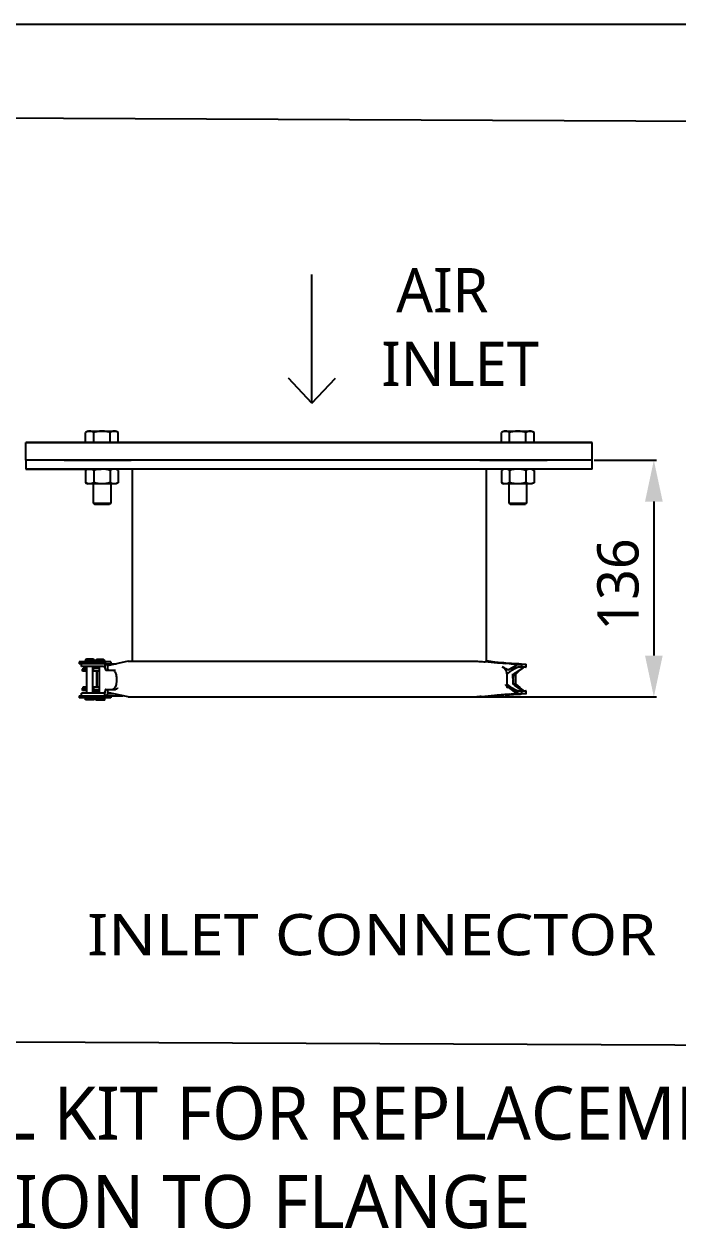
# Model space of a CAD drawing. Header units: millimetres. Extents: x 0 to 2800, y 0 to 1980.
# Drawn here: x 1735 to 2104, y 1299 to 1980 of the extents above; entities that cross this region are included whole.
import ezdxf
from ezdxf.enums import TextEntityAlignment as Align

# ---------------------------------------------------------------- set-up
doc = ezdxf.new("R2010")
doc.units = ezdxf.units.MM
doc.header["$LTSCALE"] = 154
doc.header["$PDMODE"] = 3
doc.header["$PDSIZE"] = 8
doc.layers.get('0').update_dxf_attribs({"linetype": 'CONTINUOUS'})
doc.layers.get('Defpoints').update_dxf_attribs({"linetype": 'CONTINUOUS'})
doc.layers.add('00_BUW_DATUM', color=7, linetype='CONTINUOUS')
doc.layers.add('02___PRT_ALL_AXES', color=7, linetype='CONTINUOUS')
doc.styles.get("Standard").update_dxf_attribs({"font": 'msyh.ttc'})
doc.dimstyles.new('DIMSTYLE_1', dxfattribs={"dimtxt": 23.333333, "dimasz": 23.333333, "dimexe": 1.5, "dimexo": 1, "dimgap": 0.875, "dimtad": 1, "dimdsep": 46, "dimtxsty": 'Standard', "dimblk": '_FILLED', "dimblk1": '_FILLED', "dimblk2": '_FILLED', "dimcen": 0.09, "dimazin": 2, "dimtp": 0.01, "dimtm": 0.01, "dimtfac": 1, "dimtofl": 0, "dimtmove": 0, "dimatfit": 3, "dimldrblk": '_FILLED', "dimfxl": 1, "dimtolj": 1, "dimarcsym": 0})

# ---------------------------------------------------------------- blocks, each defined once
blk = doc.blocks.new('_FILLED')
at = {"color": 0, "linetype": 'ByBlock'}
blk.add_solid([(0, 0), (-1, 0.214), (-1, -0.214)], dxfattribs=at)
blk = doc.blocks.new('*D179')
at = {"color": 0, "linetype": 'Continuous', "lineweight": -2}
for p, q in [((2056.8, 1733.64), (2092.11, 1733.64)), ((2090.61, 1710.31), (2090.61, 1623.31)), ((1997.28, 1599.98), (2092.11, 1599.98))]:
    blk.add_line(p, q, dxfattribs=at)
at = {"layer": 'Defpoints', "color": 0}
for p in [(2055.8, 1733.64), (1996.28, 1599.98), (2090.61, 1599.98)]:
    blk.add_point(p, dxfattribs=at)
at = {"color": 0, "linetype": 'ByBlock', "lineweight": -2, "xscale": 23.3333333333, "yscale": 23.3333333333, "zscale": 23.3333333333}
for p, rotation in [((2090.61, 1733.64), 90), ((2090.61, 1599.98), 270)]:
    blk.add_blockref('_FILLED', p, dxfattribs=dict(at, rotation=rotation))
at = {"color": 0, "insert": (2058.63, 1663.45), "char_height": 23.333, "attachment_point": 2, "rotation": 90, "line_spacing_factor": 0.9}
blk.add_mtext('\\A1;136', dxfattribs=at)

msp = doc.modelspace()

# ---------------------------------------------------------------- linework, layer by layer
at = {"linetype": 'Continuous'}
for p, q in [((0, 1980), (2800, 1980)), ((1735.80241, 1733.63866), (1735.80241, 1728.63866)), ((2055.80241, 1733.63866), (1735.80241, 1733.63866)), ((1735.80241, 1733.63866), (1735.80241, 1728.63866)), ((2055.80241, 1733.63866), (1735.80241, 1733.63866)), ((2055.80241, 1728.63866), (1735.80241, 1728.63866)), ((2055.80241, 1728.63866), (1735.80241, 1728.63866)), ((1795.80241, 1728.63866), (1795.80241, 1620.10639)), ((1995.80241, 1728.63866), (1995.80241, 1619.71791)), ((2055.80241, 1728.63866), (2055.80241, 1733.63866)), ((1765.92013, 1619.83866), (1765.92013, 1618.63866)), ((1783.80823, 1619.83866), (1765.92015, 1619.83866)), ((1769.17013, 1620.23866), (1769.17013, 1620.08866)), ((1774.67013, 1620.08866), (1769.17013, 1620.08866)), ((1774.50307, 1620.03866), (1769.3372, 1620.03866)), ((1770.17013, 1619.83866), (1770.17013, 1619.98866)), ((1770.17013, 1619.98866), (1773.67013, 1619.98866)), ((1773.60147, 1621.23866), (1770.24131, 1621.23866)), ((1773.67013, 1619.83866), (1773.67013, 1619.98866)), ((1774.67013, 1620.23866), (1774.67013, 1620.08866)), ((1775.05824, 1620.03866), (1775.05824, 1619.88866)), ((1780.55824, 1619.88866), (1775.07383, 1619.88866)), ((1779.54832, 1621.03866), (1776.06816, 1621.03866)), ((1780.55824, 1620.03866), (1780.55824, 1619.88866)), ((1793.45863, 1620.10639), (1781.81404, 1617.54458)), ((1783.80824, 1619.83866), (1783.80824, 1618.63866)), ((1793.45863, 1620.10639), (1990.6238, 1620.10639)), ((2000.30078, 1619.26648), (1995.33004, 1619.76542)), ((1996.50236, 1620.10639), (1995.80241, 1620.10639)), ((2004.67277, 1619.22471), (1998.72562, 1619.86249)), ((1771.22742, 1618.63866), (1765.92087, 1618.63866)), ((1767.24972, 1617.1501), (1767.24972, 1618.63866)), ((1779.70424, 1617.1501), (1767.25325, 1617.1501)), ((1767.78196, 1614.43866), (1767.78196, 1615.63866)), ((1767.78197, 1615.63866), (1770.17013, 1615.63866)), ((1770.17013, 1614.43866), (1767.78197, 1614.43866)), ((1768.16177, 1615.63866), (1768.16177, 1616.16302)), ((1768.16177, 1616.16302), (1770.17013, 1616.16302)), ((1770.17013, 1602.1501), (1770.17013, 1617.1501)), ((1771.37923, 1618.63866), (1771.22742, 1618.63866)), ((1771.3789, 1618.64384), (1771.30916, 1618.64347)), ((1780.84807, 1618.6501), (1771.37923, 1618.6501)), ((1773.67013, 1602.1501), (1773.67013, 1617.1501)), ((1773.67013, 1616.16302), (1777.43482, 1616.16302)), ((1774.02217, 1615.63866), (1773.67013, 1615.63866)), ((1777.43482, 1614.43866), (1773.67013, 1614.43866)), ((1774.02217, 1614.66302), (1774.02217, 1615.63866)), ((1774.02217, 1614.66302), (1777.43482, 1614.66302)), ((1775.91177, 1616.16302), (1775.91177, 1617.1501)), ((1775.91177, 1605.66302), (1775.91177, 1614.43866)), ((1776.05824, 1605.66302), (1776.05824, 1614.43866)), ((1777.43482, 1602.6501), (1777.43482, 1616.6501)), ((1780.37243, 1618.6501), (1780.37243, 1616.6501)), ((1780.86056, 1615.1501), (1786.40108, 1615.1501)), ((1780.98361, 1618.63866), (1786.78716, 1618.63866)), ((1781.79938, 1617.6501), (1781.79938, 1617.1501)), ((2003.47675, 1619.01152), (2000.03305, 1619.60224)), ((2005.64671, 1619.07984), (2006.60088, 1618.80144)), ((2013.31462, 1618.61347), (2006.93386, 1619.04264)), ((2007.52525, 1612.84376), (2012.69378, 1616.57315)), ((2007.52525, 1613.05201), (2007.52525, 1607.0355)), ((2008.43952, 1615.26721), (2012.53845, 1617.78568)), ((2012.72024, 1616.30418), (2010.52137, 1614.97376)), ((2016.64667, 1616.26696), (2011.49827, 1612.84376)), ((2016.28978, 1616.26961), (2012.21029, 1613.6024)), ((2012.67918, 1612.84376), (2014.9431, 1615.13425)), ((2013.75279, 1618.58447), (2013.3125, 1618.61355)), ((2014.19994, 1618.55502), (2013.75279, 1618.58447)), ((2015.24844, 1616.74376), (2013.90191, 1616.74376)), ((2013.92267, 1618.34376), (2015.24844, 1618.34376)), ((2014.76775, 1618.51792), (2014.19994, 1618.55502)), ((2014.47251, 1618.47376), (2014.46052, 1618.46977)), ((2015.11311, 1618.49559), (2014.76775, 1618.51792)), ((2014.95382, 1618.50603), (2014.76787, 1618.51791)), ((2015.63861, 1618.46592), (2014.95382, 1618.50603)), ((2015.57997, 1618.46572), (2015.11311, 1618.49559)), ((2015.61566, 1618.37331), (2015.97705, 1618.37621)), ((2015.72884, 1618.35269), (2015.75523, 1618.35467)), ((2015.75523, 1618.35467), (2015.78719, 1618.3614)), ((2015.78719, 1616.7614), (2015.75523, 1616.75467)), ((2015.78719, 1618.36062), (2015.78719, 1616.76062)), ((2015.97622, 1616.77621), (2015.79137, 1616.77479)), ((2018.45282, 1616.74938), (2018.45282, 1618.34938)), ((2007.52525, 1607.24376), (2012.69378, 1603.10687)), ((2012.67918, 1607.24376), (2011.3593, 1607.24376)), ((2011.39522, 1612.84376), (2012.67918, 1612.84376)), ((2015.90436, 1603.77693), (2012.10952, 1606.48705)), ((2016.77666, 1603.78333), (2012.15494, 1607.24376)), ((2012.67918, 1607.24376), (2012.67918, 1612.84376)), ((2012.67918, 1607.24376), (2014.84754, 1605.26603)), ((1765.92013, 1600.63866), (1765.92013, 1599.43866)), ((1765.92015, 1600.63866), (1790.46981, 1600.63866)), ((1783.80823, 1599.43866), (1765.92015, 1599.43866)), ((1767.24972, 1600.6501), (1767.24972, 1602.1501)), ((1779.70424, 1602.1501), (1767.25325, 1602.1501)), ((1767.78196, 1603.63866), (1767.78196, 1604.83866)), ((1767.78197, 1604.83866), (1770.17013, 1604.83866)), ((1770.17013, 1603.63866), (1767.78197, 1603.63866)), ((1768.16177, 1604.83866), (1768.16177, 1605.66302)), ((1768.16177, 1605.66302), (1770.17013, 1605.66302)), ((1769.42013, 1598.28866), (1769.42013, 1599.38866)), ((1769.4206, 1599.38866), (1774.41967, 1599.38866)), ((1773.67013, 1605.66302), (1777.43482, 1605.66302)), ((1774.02217, 1604.83866), (1773.67013, 1604.83866)), ((1777.43482, 1603.63866), (1773.67013, 1603.63866)), ((1775.91177, 1603.48866), (1773.67013, 1603.48866)), ((1776.19323, 1603.43866), (1773.67013, 1603.43866)), ((1773.67013, 1603.38866), (1776.66177, 1603.38866)), ((1776.66177, 1602.28866), (1773.67013, 1602.28866)), ((1776.4802, 1602.23866), (1773.67013, 1602.23866)), ((1774.02217, 1604.83866), (1774.02217, 1604.16302)), ((1774.02217, 1604.16302), (1777.43482, 1604.16302)), ((1774.42013, 1598.28866), (1774.42013, 1599.38866)), ((1775.91177, 1603.48866), (1775.91177, 1603.63866)), ((1776.05824, 1599.28866), (1776.05824, 1599.43866)), ((1779.55824, 1599.28866), (1776.05824, 1599.28866)), ((1776.66177, 1602.28866), (1776.66177, 1603.38866)), ((1779.55824, 1599.28866), (1779.55824, 1599.43866)), ((1780.37243, 1600.6501), (1780.37243, 1602.6501)), ((1780.86056, 1604.1501), (1786.40108, 1604.1501)), ((1781.79938, 1602.1501), (1781.79938, 1601.6501)), ((1781.79938, 1601.83866), (1785.01527, 1601.83866)), ((1793.45863, 1599.98112), (1781.81404, 1602.54293)), ((1783.80824, 1600.63866), (1783.80824, 1599.43866)), ((1793.45863, 1599.98112), (1996.50594, 1599.98112)), ((2004.63096, 1600.85173), (2000.04584, 1600.32209)), ((2008.93011, 1601.44028), (2002.04489, 1600.97925)), ((2005.19322, 1600.92661), (2005.22247, 1600.9311)), ((2006.59913, 1601.28556), (2005.65179, 1601.00915)), ((2006.67463, 1601.02681), (2013.76046, 1601.50336)), ((2012.61653, 1602.35649), (2008.5793, 1605.33613)), ((2012.57844, 1603.82055), (2010.10574, 1605.17833)), ((2013.759, 1601.5033), (2014.55845, 1601.55589)), ((2015.234, 1601.74376), (2013.89466, 1601.74376)), ((2013.95854, 1603.34376), (2015.234, 1603.34376)), ((2014.46052, 1601.61774), (2014.47251, 1601.61374)), ((2014.55845, 1601.55589), (2014.73622, 1601.56753)), ((2014.73622, 1601.56753), (2015.17182, 1601.59588)), ((2015.63861, 1601.62159), (2015.77769, 1601.62859)), ((2015.74079, 1603.33278), (2015.77275, 1603.32587)), ((2015.77275, 1601.72587), (2015.74079, 1601.73277)), ((2015.77275, 1603.32679), (2015.77275, 1601.72679)), ((2018.46045, 1601.73816), (2018.46045, 1603.33816)), ((1774.42013, 1598.28866), (1769.42013, 1598.28866)), ((1774.16517, 1598.23866), (1769.6751, 1598.23866)), ((1775.30824, 1598.08866), (1775.30824, 1599.18866)), ((1775.30824, 1599.18866), (1780.30824, 1599.18866)), ((1780.30824, 1598.08866), (1775.30871, 1598.08866)), ((1780.15688, 1598.03866), (1775.45961, 1598.03866)), ((1779.95458, 1599.23866), (1775.66191, 1599.23866)), ((1780.30824, 1598.08866), (1780.30824, 1599.18866))]:
    msp.add_line(p, q, dxfattribs=at)
for p, q in [((1897.4322, 1765.80535), (1897.4322, 1838.59162)), ((1897.4322, 1765.80535), (1884.15011, 1780.01824)), ((1897.4322, 1765.80535), (1910.7143, 1780.01824)), ((1897.4322, 1765.80535), (1897.4322, 1779.54172)), ((1735.80241, 1733.63866), (1735.80241, 1743.63866)), ((2055.80241, 1743.63866), (1735.80241, 1743.63866)), ((1735.80241, 1733.63866), (1735.80241, 1743.63866)), ((1735.80241, 1743.63866), (2055.80241, 1743.63866)), ((2055.80241, 1733.63866), (2055.80241, 1743.63866)), ((1735.80241, 1728.63866), (1778.30241, 1728.63866)), ((2055.80241, 1728.63866), (2013.30241, 1728.63866))]:
    msp.add_line(p, q)
at = {"color": 7, "linetype": 'Continuous'}
for p, q in [((1782.98717, 1708.73866), (1774.48717, 1708.73866)), ((2017.98717, 1708.73866), (2009.48717, 1708.73866))]:
    msp.add_line(p, q, dxfattribs=at)
msp.add_lwpolyline([(1352.7225, 1928.69082), (2726.80241, 1922.41563), (2726.80241, 1400.39167), (1352.7225, 1406.66685)], close=True)
at = {"linetype": 'Continuous'}
for points in [[(1771.2602, 1618.63914), (1771.25926, 1618.63955), (1771.26533, 1618.64009)], [(1771.28879, 1618.63862), (1771.26814, 1618.63888), (1771.2602, 1618.63914)], [(1771.30916, 1618.64347), (1771.32754, 1618.64144), (1771.33583, 1618.63992), (1771.33404, 1618.6389), (1771.32329, 1618.63866)], [(2009.4161, 1618.61524), (2002.42271, 1619.08506), (2001.73385, 1619.13886), (2001.02627, 1619.19929), (2000.30078, 1619.26648)], [(2006.82937, 1619.04989), (2006.20825, 1619.09521), (2005.56783, 1619.14742), (2004.90807, 1619.20675), (2004.2297, 1619.27333)], [(2011.47711, 1618.50988), (2010.17995, 1618.57508), (2008.88319, 1618.65105)], [(2015.37106, 1618.37889), (2014.07275, 1618.41178), (2012.77472, 1618.45545), (2011.47711, 1618.50988)], [(1993.20717, 1600.17664), (2000.54732, 1600.85455), (2001.13978, 1600.90618), (2001.71939, 1600.95299), (2002.28565, 1600.99504)], [(1993.56111, 1600.20679), (1993.70383, 1600.22179), (1993.86692, 1600.23759)], [(2008.88319, 1601.43646), (2010.17995, 1601.51243), (2011.47711, 1601.57763)], [(2011.47711, 1601.57763), (2012.77472, 1601.63206), (2014.07275, 1601.67573), (2015.37106, 1601.70862)], [(2014.73658, 1601.56756), (2014.95382, 1601.58148), (2015.63861, 1601.62159)]]:
    msp.add_lwpolyline(points, dxfattribs=at)
for centre, radius, start, end in [((1770.17013, 1620.23866), 1, 90, 180), ((1773.67013, 1620.23866), 1, 0, 90), ((1776.05824, 1620.03866), 1, 90, 180), ((1779.55824, 1620.03866), 1, 0, 90), ((1998.1421, 1622.03948), 2.11988, 260.64924703, 261.58606904), ((1998.22936, 1622.95949), 3.04446, 266.64086791, 268.11463302), ((1997.97377, 1615.93504), 3.98719, 83.34165795, 85.67381228), ((1997.88693, 1615.15816), 4.7689, 82.76198123, 83.38758096), ((2009.82399, 1670.89454), 52.22201, 258.44699445, 258.68525252), ((1995.34616, 1597.14061), 22.02972, 58.29004689, 64.24053372), ((2002.98145, 1613.04766), 4.54407, 8.59459025, 19.29061373), ((2003.01727, 1613.04885), 4.50848, 2.19110276, 8.64772878), ((2003.45674, 1613.06951), 4.06855, 359.75354515, 2.13692165), ((2010.24762, 1627.4808), 11.13825, 283.4508376, 285.12070538), ((2010.26535, 1627.39496), 11.05075, 285.14804425, 286.14507368), ((2013.90848, 1635), 18.25624, 269.32629395, 269.97936591), ((2012.19215, 1621.32797), 4.68378, 290.15961063, 290.45331573), ((2012.30102, 1621.0368), 4.37292, 290.44996832, 291.03812118), ((2017.64232, 1599.66397), 17.11084, 88.25056408, 88.57523846), ((2018.34984, 1617.52981), 0.78719, 266.92164799, 277.5170576), ((1999.86869, 1603.29211), 7.96156, 22.79225736, 28.04618659), ((2019.49742, 1607.10448), 11.97237, 180.33014778, 181.33284031), ((2021.97553, 1607.16922), 14.45132, 181.36088543, 183.05451932), ((1993.08762, 1596.1546), 4.01565, 94.42047764, 97.06753438), ((1993.14288, 1595.42354), 4.7488, 91.44385519, 94.40533708), ((1992.96867, 1604.63335), 4.46232, 270.71364564, 271.74357312), ((1992.68084, 1613.93306), 13.76648, 271.76329851, 272.19112825), ((1992.84313, 1606.24972), 6.08398, 273.43038675, 275.34289944), ((1992.71831, 1607.6087), 7.44868, 275.32550559, 276.49563965), ((2010.42806, 1592.65734), 10.63831, 73.27633073, 75.39380993), ((2013.96958, 1584.13844), 19.20532, 90.03292132, 90.85799917), ((2015.23506, 1581.31686), 20.4269, 89.76809699, 90.00298747), ((2018.35745, 1602.55337), 0.79151, 82.52306553, 93.06039242)]:
    msp.add_arc(centre, radius, start, end, dxfattribs=at)
for points, knots in [([(1990.6238, 1620.10639), (1990.75102, 1620.10639), (1991.39994, 1620.08643), (1992.04609, 1620.0163), (1992.56389, 1619.95232)], [0, 0, 0, 0, 0.196039753, 1, 1, 1, 1]), ([(1993.03196, 1619.92132), (1993.20956, 1619.91851), (1993.9772, 1619.89248), (1994.7427, 1619.8245), (1995.33004, 1619.76542)], [0, 0, 0, 0, 0.231305607, 1, 1, 1, 1]), ([(1997.79766, 1619.94777), (1997.65168, 1619.97182), (1997.22206, 1620.03695), (1996.78953, 1620.10639), (1996.50236, 1620.10639)], [0, 0, 0, 0, 0.340016628, 1, 1, 1, 1]), ([(1777.43482, 1616.6501), (1777.43482, 1616.77969), (1777.32091, 1617.0474), (1777.05255, 1617.1501), (1776.92445, 1617.1501)], [0, 0, 0, 0, 0.502895698, 1, 1, 1, 1]), ([(1779.70424, 1617.1501), (1779.84248, 1617.1501), (1780.14401, 1617.094), (1780.37243, 1616.80992), (1780.37243, 1616.6501)], [0, 0, 0, 0, 0.463793372, 1, 1, 1, 1]), ([(1780.37243, 1617.1501), (1780.37243, 1616.67606), (1780.42921, 1616.02891), (1780.60043, 1615.37017), (1780.77935, 1615.1501), (1780.86056, 1615.1501)], [0, 0, 0, 0, 0.668793227, 0.885429866, 1, 1, 1, 1]), ([(1781.79938, 1617.6501), (1781.79938, 1617.90374), (1781.60767, 1618.42489), (1781.09233, 1618.6501), (1780.84807, 1618.6501)], [0, 0, 0, 0, 0.509420791, 1, 1, 1, 1]), ([(1781.79938, 1617.1501), (1781.79938, 1616.67607), (1781.85596, 1616.02887), (1782.02625, 1615.37052), (1782.20454, 1615.1501), (1782.28556, 1615.1501)], [0, 0, 0, 0, 0.669035148, 0.885644976, 1, 1, 1, 1]), ([(1784.81828, 1615.1501), (1784.91287, 1615.1501), (1785.37582, 1615.05895), (1785.71361, 1614.67347), (1785.9185, 1614.36989)], [0, 0, 0, 0, 0.205256363, 1, 1, 1, 1]), ([(1785.9185, 1614.36989), (1786.31592, 1613.78105), (1786.86382, 1612.20109), (1787.13285, 1609.64921), (1786.86355, 1607.09756), (1786.31535, 1605.51798), (1785.91785, 1604.92945)], [0, 0, 0, 0, 0.217678809, 0.50004322, 0.782387105, 1, 1, 1, 1]), ([(2004.67277, 1619.22471), (2004.72412, 1619.21921), (2004.90814, 1619.19914), (2005.09207, 1619.17748), (2005.22408, 1619.15771)], [0, 0, 0, 0, 0.278924381, 1, 1, 1, 1]), ([(2004.92013, 1616.98112), (2005.17062, 1616.86051), (2006.16147, 1616.30052), (2006.98484, 1615.36401), (2007.2704, 1614.54884)], [0, 0, 0, 0, 0.24350035, 1, 1, 1, 1]), ([(2005.21386, 1619.15915), (2005.26138, 1619.15242), (2005.40629, 1619.13027), (2005.55194, 1619.1075), (2005.64671, 1619.07984)], [0, 0, 0, 0, 0.327137489, 1, 1, 1, 1]), ([(2005.65005, 1618.96748), (2005.6294, 1618.95995), (2005.50987, 1618.92442), (2005.38647, 1618.9045), (2005.28501, 1618.88953)], [0, 0, 0, 0, 0.176485792, 1, 1, 1, 1]), ([(2008.43948, 1615.26718), (2008.21742, 1615.13244), (2007.59102, 1615.44843), (2007.17519, 1615.72771), (2006.92541, 1615.88173)], [0, 0, 0, 0, 0.469529239, 1, 1, 1, 1]), ([(2009.98449, 1618.5946), (2010.10276, 1618.64154), (2010.52203, 1618.61034), (2010.9173, 1618.63119), (2011.19345, 1618.62604)], [0, 0, 0, 0, 0.315397861, 1, 1, 1, 1]), ([(2011.03065, 1609.98273), (2011.02364, 1610.26016), (2010.98976, 1611.28454), (2010.93062, 1612.30924), (2010.84609, 1613.05201)], [0, 0, 0, 0, 0.270722927, 1, 1, 1, 1]), ([(2011.19345, 1618.62604), (2011.56421, 1618.61912), (2012.12412, 1618.60122), (2012.85632, 1618.56935), (2013.37217, 1618.54821), (2013.79876, 1618.5176), (2014.16088, 1618.51941), (2014.32049, 1618.46676), (2014.4712, 1618.49847), (2014.47235, 1618.47372)], [0, 0, 0, 0, 0.338838386, 0.511350843, 0.670920313, 0.807285478, 0.911688756, 0.977360758, 1, 1, 1, 1]), ([(2011.39522, 1612.84375), (2011.44916, 1612.91256), (2011.6866, 1613.19895), (2011.97204, 1613.44664), (2012.21028, 1613.6024)], [0, 0, 0, 0, 0.234969056, 1, 1, 1, 1]), ([(2012.7539, 1617.92655), (2012.84173, 1617.98885), (2013.14637, 1618.18184), (2013.49953, 1618.3473), (2013.75609, 1618.34466)], [0, 0, 0, 0, 0.295629674, 1, 1, 1, 1]), ([(2014.33466, 1618.46215), (2014.25794, 1618.45956), (2013.77992, 1618.4507), (2013.30182, 1618.45005), (2012.90051, 1618.45113)], [0, 0, 0, 0, 0.160568579, 1, 1, 1, 1]), ([(2013.18652, 1616.59238), (2013.23149, 1616.61596), (2013.39065, 1616.69261), (2013.56719, 1616.74623), (2013.69382, 1616.74502)], [0, 0, 0, 0, 0.286181576, 1, 1, 1, 1]), ([(2014.46052, 1618.46977), (2014.44531, 1618.46742), (2014.40325, 1618.46491), (2014.36128, 1618.46305), (2014.33466, 1618.46215)], [0, 0, 0, 0, 0.366268723, 1, 1, 1, 1]), ([(2015.24844, 1618.34376), (2015.3032, 1618.34376), (2015.46334, 1618.34468), (2015.62365, 1618.34599), (2015.72884, 1618.35269)], [0, 0, 0, 0, 0.341924677, 1, 1, 1, 1]), ([(2015.75523, 1616.75467), (2015.7321, 1616.75259), (2015.56326, 1616.7441), (2015.3942, 1616.74376), (2015.24844, 1616.74376)], [0, 0, 0, 0, 0.137421834, 1, 1, 1, 1]), ([(2015.78699, 1618.36063), (2015.78625, 1618.3829), (2015.64601, 1618.34774), (2015.58901, 1618.37439), (2015.52313, 1618.37571)], [0, 0, 0, 0, 0.252637794, 1, 1, 1, 1]), ([(2018.06777, 1616.76952), (2017.94555, 1616.77257), (2017.24842, 1616.78381), (2016.55115, 1616.78038), (2015.97622, 1616.77621)], [0, 0, 0, 0, 0.175351678, 1, 1, 1, 1]), ([(2015.97705, 1618.37621), (2016.19962, 1618.37783), (2016.8965, 1618.38145), (2017.59356, 1618.38137), (2018.06777, 1618.36952)], [0, 0, 0, 0, 0.319358166, 1, 1, 1, 1]), ([(2016.28632, 1616.77793), (2016.30041, 1616.76116), (2016.36404, 1616.65825), (2016.39553, 1616.53968), (2016.41541, 1616.44351)], [0, 0, 0, 0, 0.182426382, 1, 1, 1, 1]), ([(2016.41542, 1616.44353), (2016.41846, 1616.42966), (2016.41896, 1616.39993), (2016.40745, 1616.37255), (2016.39937, 1616.36036)], [0, 0, 0, 0, 0.492695641, 1, 1, 1, 1]), ([(2017.47202, 1616.74591), (2017.45013, 1616.74634), (2017.34266, 1616.7345), (2017.24418, 1616.68404), (2017.17054, 1616.64095)], [0, 0, 0, 0, 0.204212577, 1, 1, 1, 1]), ([(2018.06777, 1618.36952), (2018.10916, 1618.36848), (2018.22688, 1618.36483), (2018.34477, 1618.36164), (2018.42087, 1618.35474)], [0, 0, 0, 0, 0.351427433, 1, 1, 1, 1]), ([(2018.42087, 1616.75473), (2018.4075, 1616.75595), (2018.3222, 1616.7618), (2018.23673, 1616.76462), (2018.16469, 1616.76683)], [0, 0, 0, 0, 0.156917598, 1, 1, 1, 1]), ([(2018.42087, 1618.35474), (2018.42705, 1618.35418), (2018.43678, 1618.35314), (2018.44653, 1618.35181), (2018.45, 1618.35086)], [0, 0, 0, 0, 0.633024599, 1, 1, 1, 1]), ([(2018.45282, 1616.74938), (2018.45281, 1616.75218), (2018.43612, 1616.7512), (2018.42887, 1616.75401), (2018.42087, 1616.75473)], [0, 0, 0, 0, 0.258250789, 1, 1, 1, 1]), ([(2007.20857, 1606.37634), (2007.25011, 1606.27743), (2007.4248, 1605.84427), (2007.54448, 1605.39164), (2007.63859, 1605.04471)], [0, 0, 0, 0, 0.229848199, 1, 1, 1, 1]), ([(2011.03065, 1609.98273), (2011.02391, 1609.71745), (2010.99115, 1608.73387), (2010.93522, 1607.75008), (2010.85677, 1607.0355)], [0, 0, 0, 0, 0.269616288, 1, 1, 1, 1]), ([(2011.3593, 1607.24376), (2011.40889, 1607.17581), (2011.62567, 1606.89352), (2011.88825, 1606.64506), (2012.10952, 1606.48705)], [0, 0, 0, 0, 0.236277285, 1, 1, 1, 1]), ([(1776.92445, 1602.1501), (1777.05255, 1602.1501), (1777.32092, 1602.2528), (1777.43482, 1602.52052), (1777.43482, 1602.6501)], [0, 0, 0, 0, 0.497119012, 1, 1, 1, 1]), ([(1780.37243, 1602.6501), (1780.37243, 1602.49028), (1780.14401, 1602.2062), (1779.84248, 1602.1501), (1779.70424, 1602.1501)], [0, 0, 0, 0, 0.536206259, 1, 1, 1, 1]), ([(1780.86056, 1604.1501), (1780.77935, 1604.1501), (1780.60042, 1603.93002), (1780.4292, 1603.27129), (1780.37243, 1602.62413), (1780.37243, 1602.1501)], [0, 0, 0, 0, 0.114573676, 0.331213991, 1, 1, 1, 1]), ([(1781.79938, 1601.6501), (1781.79938, 1601.39646), (1781.60768, 1600.8753), (1781.09233, 1600.6501), (1780.84807, 1600.6501)], [0, 0, 0, 0, 0.509421661, 1, 1, 1, 1]), ([(1782.28556, 1604.1501), (1782.20454, 1604.1501), (1782.02625, 1603.92967), (1781.85596, 1603.27132), (1781.79938, 1602.62412), (1781.79938, 1602.1501)], [0, 0, 0, 0, 0.114358982, 0.330972911, 1, 1, 1, 1]), ([(1785.91785, 1604.92945), (1785.83781, 1604.81095), (1785.56711, 1604.45179), (1785.13306, 1604.1501), (1784.81828, 1604.1501)], [0, 0, 0, 0, 0.312361521, 1, 1, 1, 1]), ([(1787.58595, 1605.03735), (1787.50097, 1604.90301), (1787.21626, 1604.50042), (1786.74529, 1604.1501), (1786.40108, 1604.1501)], [0, 0, 0, 0, 0.315917598, 1, 1, 1, 1]), ([(1992.59354, 1600.13974), (1992.39489, 1600.115), (1991.73809, 1600.03959), (1991.07745, 1599.98112), (1990.61625, 1599.98112)], [0, 0, 0, 0, 0.302668443, 1, 1, 1, 1]), ([(1996.50594, 1599.98112), (1996.5736, 1599.98112), (1996.99887, 1600.00852), (1997.41964, 1600.07727), (1997.77292, 1600.13519)], [0, 0, 0, 0, 0.158944327, 1, 1, 1, 1]), ([(1998.13364, 1600.16619), (1998.27547, 1600.16905), (1998.91472, 1600.19664), (1999.55131, 1600.26497), (2000.04584, 1600.32209)], [0, 0, 0, 0, 0.221758608, 1, 1, 1, 1]), ([(2004.63093, 1600.85173), (2004.68302, 1600.85775), (2004.8708, 1600.87991), (2005.05842, 1600.90416), (2005.19322, 1600.92661)], [0, 0, 0, 0, 0.277341761, 1, 1, 1, 1]), ([(2005.65179, 1601.00915), (2005.62801, 1601.00223), (2005.48644, 1600.96861), (2005.34229, 1600.94789), (2005.22284, 1600.93111)], [0, 0, 0, 0, 0.170360534, 1, 1, 1, 1]), ([(2007.63859, 1605.04471), (2007.75021, 1605.12629), (2007.96306, 1605.27942), (2008.29269, 1605.45365), (2008.51325, 1605.3847), (2008.5793, 1605.33613)], [0, 0, 0, 0, 0.395472223, 0.765481793, 1, 1, 1, 1]), ([(2011.19164, 1601.46144), (2010.9159, 1601.4563), (2010.52122, 1601.47712), (2010.10258, 1601.44604), (2009.98449, 1601.49291)], [0, 0, 0, 0, 0.684613834, 1, 1, 1, 1]), ([(2014.31585, 1601.59471), (2014.14452, 1601.58195), (2013.10355, 1601.5264), (2012.06206, 1601.47765), (2011.19164, 1601.46144)], [0, 0, 0, 0, 0.164820741, 1, 1, 1, 1]), ([(2012.76097, 1602.24503), (2012.8517, 1602.17106), (2013.16105, 1601.9476), (2013.52861, 1601.7417), (2013.79844, 1601.74343)], [0, 0, 0, 0, 0.302559817, 1, 1, 1, 1]), ([(2013.52089, 1603.3573), (2013.46747, 1603.36772), (2013.22521, 1603.43656), (2013.0035, 1603.5617), (2012.83768, 1603.66719)], [0, 0, 0, 0, 0.216893833, 1, 1, 1, 1]), ([(2012.90038, 1601.63638), (2013.25568, 1601.63733), (2013.77395, 1601.62016), (2014.29763, 1601.6429), (2014.46052, 1601.61774)], [0, 0, 0, 0, 0.683111622, 1, 1, 1, 1]), ([(2013.79844, 1601.74343), (2013.81492, 1601.74354), (2013.84624, 1601.74374), (2013.87755, 1601.74374), (2013.89238, 1601.7436)], [0, 0, 0, 0, 0.52648136, 1, 1, 1, 1]), ([(2015.234, 1603.34376), (2015.295, 1603.34376), (2015.4639, 1603.34224), (2015.63325, 1603.34253), (2015.74079, 1603.33278)], [0, 0, 0, 0, 0.361010652, 1, 1, 1, 1]), ([(2015.74079, 1601.73277), (2015.72079, 1601.73458), (2015.57987, 1601.74225), (2015.43873, 1601.74309), (2015.31774, 1601.74359)], [0, 0, 0, 0, 0.142364765, 1, 1, 1, 1]), ([(2015.50484, 1601.71143), (2015.57166, 1601.71278), (2015.62984, 1601.73981), (2015.77151, 1601.70417), (2015.7725, 1601.72676)], [0, 0, 0, 0, 0.747208152, 1, 1, 1, 1]), ([(2018.07882, 1601.71827), (2017.94619, 1601.71497), (2017.17763, 1601.7032), (2016.40894, 1601.70828), (2015.77301, 1601.71366)], [0, 0, 0, 0, 0.172608312, 1, 1, 1, 1]), ([(2015.78697, 1603.31355), (2016.03226, 1603.31148), (2016.79618, 1603.30673), (2017.56032, 1603.30539), (2018.07882, 1603.31827)], [0, 0, 0, 0, 0.321090439, 1, 1, 1, 1]), ([(2016.00676, 1603.61802), (2015.99974, 1603.58558), (2015.97383, 1603.48075), (2015.93936, 1603.37541), (2015.89869, 1603.3122)], [0, 0, 0, 0, 0.306326598, 1, 1, 1, 1]), ([(2015.90436, 1603.77693), (2015.91661, 1603.76772), (2015.94234, 1603.75135), (2015.96759, 1603.73394), (2015.9788, 1603.72369)], [0, 0, 0, 0, 0.502182357, 1, 1, 1, 1]), ([(2015.9788, 1603.72369), (2015.99035, 1603.71312), (2016.01607, 1603.67848), (2015.98508, 1603.64524), (2015.96951, 1603.6329)], [0, 0, 0, 0, 0.440721713, 1, 1, 1, 1]), ([(2017.20736, 1603.44918), (2017.23304, 1603.43279), (2017.31809, 1603.38255), (2017.41565, 1603.34141), (2017.48487, 1603.34249)], [0, 0, 0, 0, 0.305549174, 1, 1, 1, 1]), ([(2018.07882, 1603.31827), (2018.10518, 1603.31892), (2018.19256, 1603.32129), (2018.27993, 1603.32426), (2018.34091, 1603.32727)], [0, 0, 0, 0, 0.301543032, 1, 1, 1, 1]), ([(2018.42849, 1601.73284), (2018.41133, 1601.7313), (2018.29488, 1601.72388), (2018.17823, 1601.72074), (2018.07882, 1601.71827)], [0, 0, 0, 0, 0.147692891, 1, 1, 1, 1]), ([(2018.34091, 1603.32727), (2018.35783, 1603.3281), (2018.38704, 1603.32968), (2018.41623, 1603.33173), (2018.42849, 1603.33284)], [0, 0, 0, 0, 0.579235533, 1, 1, 1, 1]), ([(2018.42849, 1603.33284), (2018.43467, 1603.33339), (2018.44439, 1603.33442), (2018.45414, 1603.33575), (2018.45762, 1603.33669)], [0, 0, 0, 0, 0.632874291, 1, 1, 1, 1]), ([(2018.46045, 1601.73815), (2018.46044, 1601.73536), (2018.44374, 1601.73637), (2018.4365, 1601.73356), (2018.42849, 1601.73284)], [0, 0, 0, 0, 0.258144123, 1, 1, 1, 1])]:
    msp.add_open_spline(points, degree=3, knots=knots, dxfattribs=at)
for points in [[(1992.56389, 1619.95232), (1992.71908, 1619.93314), (1992.87562, 1619.9238), (1993.03196, 1619.92133)], [(1998.05097, 1619.92026), (1997.97771, 1619.92458), (1997.90451, 1619.93167), (1997.83191, 1619.94242)], [(1998.27454, 1619.91087), (1998.22652, 1619.9131), (1998.17848, 1619.91543), (1998.13041, 1619.91614)], [(1998.96807, 1619.81006), (1998.80871, 1619.84056), (1998.64873, 1619.86863), (1998.48777, 1619.88906)], [(1999.36526, 1619.73056), (1999.23296, 1619.75753), (1999.10069, 1619.78468), (1998.96807, 1619.81006)], [(2000.03305, 1619.60224), (1999.88098, 1619.62832), (1999.72941, 1619.65732), (1999.57811, 1619.68751)], [(2012.53845, 1617.78568), (2012.61115, 1617.83016), (2012.6841, 1617.87516), (2012.75026, 1617.92888)], [(2012.83849, 1616.64808), (2012.78566, 1616.6354), (2012.73311, 1616.60649), (2012.69848, 1616.56462)], [(2012.72023, 1616.30418), (2012.78166, 1616.34135), (2012.84355, 1616.37839), (2012.90023, 1616.42246)], [(2012.90324, 1616.42116), (2012.99471, 1616.48286), (2013.08881, 1616.54112), (2013.18652, 1616.59238)], [(2013.33824, 1616.78004), (2013.49573, 1616.82567), (2013.65243, 1616.87463), (2013.80635, 1616.93114)], [(2013.75609, 1618.34466), (2013.80939, 1618.34411), (2013.86271, 1618.34322), (2013.91601, 1618.34421)], [(2016.39937, 1616.36036), (2016.37354, 1616.32143), (2016.3221, 1616.29976), (2016.27568, 1616.29445)], [(2016.64667, 1616.26696), (2016.71808, 1616.31444), (2016.79113, 1616.36176), (2016.85134, 1616.42282)], [(2017.17054, 1616.64095), (2017.06039, 1616.57649), (2016.95753, 1616.49972), (2016.85761, 1616.42032)], [(2007.54474, 1606.39916), (2007.56856, 1605.94722), (2007.60705, 1605.49618), (2007.63859, 1605.04471)], [(2011.19289, 1609.94958), (2011.14012, 1609.96346), (2011.08639, 1609.97626), (2011.0319, 1609.97933)], [(2011.19292, 1609.94958), (2011.33151, 1610.90668), (2011.47187, 1611.87972), (2011.39522, 1612.84376)], [(2011.3593, 1607.24376), (2011.43221, 1608.14445), (2011.31554, 1609.0543), (2011.19292, 1609.94958)], [(1997.77292, 1600.13519), (1997.89202, 1600.15472), (1998.01299, 1600.16375), (1998.13365, 1600.16618)], [(2012.57844, 1603.82055), (2012.66541, 1603.77279), (2012.75352, 1603.72537), (2012.83202, 1603.66469)], [(2012.76096, 1602.24503), (2012.71347, 1602.28332), (2012.66587, 1602.32182), (2012.61478, 1602.35515)], [(2012.69378, 1603.10687), (2012.73784, 1603.07161), (2012.79648, 1603.01744), (2012.84875, 1603.03872)], [(2012.85461, 1603.01558), (2012.93842, 1602.99572), (2013.02247, 1602.97641), (2013.10498, 1602.95172)], [(2013.4893, 1602.8457), (2013.61774, 1602.80696), (2013.74535, 1602.76512), (2013.87092, 1602.71792)], [(2013.68199, 1603.34161), (2013.62804, 1603.34092), (2013.57385, 1603.34697), (2013.52089, 1603.3573)], [(2016.77665, 1603.78333), (2016.82612, 1603.74629), (2016.87626, 1603.70928), (2016.91941, 1603.66505)], [(2016.92273, 1603.66635), (2017.01338, 1603.58873), (2017.10677, 1603.51338), (2017.20736, 1603.44918)]]:
    msp.add_open_spline(points, degree=3, dxfattribs=at)
at = {"layer": '00_BUW_DATUM', "color": 7, "linetype": 'Continuous'}
for p, q in [((1770.73717, 1750.03866), (1769.49956, 1749.32413)), ((1769.49956, 1743.63866), (1769.49956, 1749.32413)), ((1770.73717, 1750.03866), (1786.73717, 1750.03866)), ((1774.11836, 1743.63866), (1774.11836, 1749.32413)), ((1783.35597, 1743.63866), (1783.35597, 1749.32413)), ((1786.73717, 1750.03866), (1787.97477, 1749.32413)), ((1787.97477, 1743.63866), (1787.97477, 1749.32413)), ((2005.73717, 1750.03866), (2004.49956, 1749.32413)), ((2004.49956, 1743.63866), (2004.49956, 1749.32413)), ((2005.73717, 1750.03866), (2021.73717, 1750.03866)), ((2009.11836, 1743.63866), (2009.11836, 1749.32413)), ((2018.35597, 1743.63866), (2018.35597, 1749.32413)), ((2021.73717, 1750.03866), (2022.97477, 1749.32413)), ((2022.97477, 1743.63866), (2022.97477, 1749.32413)), ((1770.73717, 1728.63866), (1769.49956, 1727.92413)), ((1786.73717, 1728.63866), (1787.97477, 1727.92413)), ((2005.73717, 1728.63866), (2004.49956, 1727.92413)), ((2021.73717, 1728.63866), (2022.97477, 1727.92413)), ((1769.49956, 1727.92413), (1769.49956, 1720.95319)), ((1774.11836, 1727.92413), (1774.11836, 1720.95319)), ((1783.35597, 1727.92413), (1783.35597, 1720.95319)), ((1787.97477, 1727.92413), (1787.97477, 1720.95319)), ((2004.49956, 1727.92413), (2004.49956, 1720.95319)), ((2009.11836, 1727.92413), (2009.11836, 1720.95319)), ((2018.35597, 1727.92413), (2018.35597, 1720.95319)), ((2022.97477, 1727.92413), (2022.97477, 1720.95319)), ((1769.49956, 1720.95319), (1770.73717, 1720.23866)), ((1786.73717, 1720.23866), (1770.73717, 1720.23866)), ((1773.73717, 1720.23866), (1773.73717, 1709.48866)), ((1783.73717, 1720.23866), (1783.73717, 1709.48866)), ((1787.97477, 1720.95319), (1786.73717, 1720.23866)), ((2004.49956, 1720.95319), (2005.73717, 1720.23866)), ((2021.73717, 1720.23866), (2005.73717, 1720.23866)), ((2008.73717, 1720.23866), (2008.73717, 1709.48866)), ((2018.73717, 1720.23866), (2018.73717, 1709.48866)), ((2022.97477, 1720.95319), (2021.73717, 1720.23866)), ((1773.73717, 1709.48866), (1774.48717, 1708.73866)), ((1773.73717, 1709.48866), (1783.73717, 1709.48866)), ((1774.48717, 1708.73866), (1782.98717, 1708.73866)), ((1783.73717, 1709.48866), (1782.98717, 1708.73866)), ((2008.73717, 1709.48866), (2009.48717, 1708.73866)), ((2008.73717, 1709.48866), (2018.73717, 1709.48866)), ((2009.48717, 1708.73866), (2017.98717, 1708.73866)), ((2018.73717, 1709.48866), (2017.98717, 1708.73866))]:
    msp.add_line(p, q, dxfattribs=at)
for points, knots in [([(1771.80896, 1750.03866), (1771.6131, 1750.03866), (1771.21681, 1750.00451), (1770.63145, 1749.85701), (1770.05557, 1749.62646), (1769.68417, 1749.43072), (1769.49956, 1749.32413)], [0, 0, 0, 0, 0.24040527, 0.485503, 0.738357237, 1, 1, 1, 1]), ([(1774.11836, 1749.32413), (1773.93376, 1749.43071), (1773.56237, 1749.62645), (1772.9865, 1749.85701), (1772.40113, 1750.00452), (1772.00483, 1750.03866), (1771.80896, 1750.03866)], [0, 0, 0, 0, 0.261635219, 0.514488754, 0.759589847, 1, 1, 1, 1]), ([(1778.73717, 1750.03866), (1778.34647, 1750.03866), (1777.56465, 1750.00532), (1776.0129, 1749.81159), (1774.86882, 1749.54077), (1774.11836, 1749.32413)], [0, 0, 0, 0, 0.250048288, 0.500098816, 1, 1, 1, 1]), ([(1783.35597, 1749.32413), (1782.60553, 1749.54077), (1781.46145, 1749.81159), (1779.90971, 1750.00532), (1779.12787, 1750.03866), (1778.73717, 1750.03866)], [0, 0, 0, 0, 0.499892543, 0.749946456, 1, 1, 1, 1]), ([(1785.66537, 1750.03866), (1785.4695, 1750.03866), (1785.07321, 1750.00451), (1784.48785, 1749.85701), (1783.91198, 1749.62646), (1783.54058, 1749.43072), (1783.35597, 1749.32413)], [0, 0, 0, 0, 0.24040527, 0.485503, 0.738357237, 1, 1, 1, 1]), ([(1787.97477, 1749.32413), (1787.79017, 1749.43071), (1787.41877, 1749.62645), (1786.8429, 1749.85701), (1786.25754, 1750.00452), (1785.86124, 1750.03866), (1785.66537, 1750.03866)], [0, 0, 0, 0, 0.261635219, 0.514488754, 0.759589847, 1, 1, 1, 1]), ([(2006.80896, 1750.03866), (2006.6131, 1750.03866), (2006.21681, 1750.00451), (2005.63145, 1749.85701), (2005.05557, 1749.62646), (2004.68417, 1749.43072), (2004.49956, 1749.32413)], [0, 0, 0, 0, 0.24040527, 0.485503, 0.738357237, 1, 1, 1, 1]), ([(2009.11836, 1749.32413), (2008.93376, 1749.43071), (2008.56237, 1749.62645), (2007.9865, 1749.85701), (2007.40113, 1750.00452), (2007.00483, 1750.03866), (2006.80896, 1750.03866)], [0, 0, 0, 0, 0.261635219, 0.514488754, 0.759589847, 1, 1, 1, 1]), ([(2013.73717, 1750.03866), (2013.34647, 1750.03866), (2012.56465, 1750.00532), (2011.0129, 1749.81159), (2009.86882, 1749.54077), (2009.11836, 1749.32413)], [0, 0, 0, 0, 0.250048288, 0.500098816, 1, 1, 1, 1]), ([(2018.35597, 1749.32413), (2017.60553, 1749.54077), (2016.46145, 1749.81159), (2014.90971, 1750.00532), (2014.12787, 1750.03866), (2013.73717, 1750.03866)], [0, 0, 0, 0, 0.499892543, 0.749946456, 1, 1, 1, 1]), ([(2020.66537, 1750.03866), (2020.4695, 1750.03866), (2020.07321, 1750.00451), (2019.48785, 1749.85701), (2018.91198, 1749.62646), (2018.54058, 1749.43072), (2018.35597, 1749.32413)], [0, 0, 0, 0, 0.24040527, 0.485503, 0.738357237, 1, 1, 1, 1]), ([(2022.97477, 1749.32413), (2022.79017, 1749.43071), (2022.41877, 1749.62645), (2021.8429, 1749.85701), (2021.25754, 1750.00452), (2020.86124, 1750.03866), (2020.66537, 1750.03866)], [0, 0, 0, 0, 0.261635219, 0.514488754, 0.759589847, 1, 1, 1, 1]), ([(1771.80896, 1728.63866), (1771.6131, 1728.63866), (1771.21681, 1728.60451), (1770.63145, 1728.45701), (1770.05557, 1728.22646), (1769.68417, 1728.03072), (1769.49956, 1727.92413)], [0, 0, 0, 0, 0.240405325, 0.485503093, 0.738357257, 1, 1, 1, 1]), ([(1774.11836, 1727.92413), (1773.93375, 1728.03072), (1773.56236, 1728.22646), (1772.98648, 1728.45701), (1772.40112, 1728.60451), (1772.00483, 1728.63866), (1771.80896, 1728.63866)], [0, 0, 0, 0, 0.261642744, 0.514496921, 0.759594687, 1, 1, 1, 1]), ([(1778.73717, 1728.63866), (1778.34647, 1728.63866), (1777.56468, 1728.60533), (1776.40048, 1728.45996), (1775.25003, 1728.23104), (1774.49377, 1728.0325), (1774.11836, 1727.92413)], [0, 0, 0, 0, 0.249991443, 0.499985106, 0.74998842, 1, 1, 1, 1]), ([(1783.35597, 1727.92413), (1782.98056, 1728.0325), (1782.2243, 1728.23104), (1781.07385, 1728.45996), (1779.90965, 1728.60533), (1779.12787, 1728.63866), (1778.73717, 1728.63866)], [0, 0, 0, 0, 0.250011582, 0.500014908, 0.75000857, 1, 1, 1, 1]), ([(1785.66537, 1728.63866), (1785.4695, 1728.63866), (1785.07321, 1728.60451), (1784.48785, 1728.45701), (1783.91198, 1728.22646), (1783.54058, 1728.03072), (1783.35597, 1727.92413)], [0, 0, 0, 0, 0.240405325, 0.485503093, 0.738357257, 1, 1, 1, 1]), ([(1787.97477, 1727.92413), (1787.79016, 1728.03072), (1787.41876, 1728.22646), (1786.84289, 1728.45701), (1786.25753, 1728.60451), (1785.86124, 1728.63866), (1785.66537, 1728.63866)], [0, 0, 0, 0, 0.261642744, 0.514496921, 0.759594687, 1, 1, 1, 1]), ([(2006.80896, 1728.63866), (2006.6131, 1728.63866), (2006.21681, 1728.60451), (2005.63145, 1728.45701), (2005.05557, 1728.22646), (2004.68417, 1728.03072), (2004.49956, 1727.92413)], [0, 0, 0, 0, 0.240405325, 0.485503093, 0.738357257, 1, 1, 1, 1]), ([(2009.11836, 1727.92413), (2008.93375, 1728.03072), (2008.56236, 1728.22646), (2007.98648, 1728.45701), (2007.40112, 1728.60451), (2007.00483, 1728.63866), (2006.80896, 1728.63866)], [0, 0, 0, 0, 0.261642744, 0.514496921, 0.759594687, 1, 1, 1, 1]), ([(2013.73717, 1728.63866), (2013.34647, 1728.63866), (2012.56468, 1728.60533), (2011.40048, 1728.45996), (2010.25003, 1728.23104), (2009.49377, 1728.0325), (2009.11836, 1727.92413)], [0, 0, 0, 0, 0.249991443, 0.499985106, 0.74998842, 1, 1, 1, 1]), ([(2018.35597, 1727.92413), (2017.98056, 1728.0325), (2017.2243, 1728.23104), (2016.07385, 1728.45996), (2014.90965, 1728.60533), (2014.12787, 1728.63866), (2013.73717, 1728.63866)], [0, 0, 0, 0, 0.250011582, 0.500014908, 0.75000857, 1, 1, 1, 1]), ([(2020.66537, 1728.63866), (2020.4695, 1728.63866), (2020.07321, 1728.60451), (2019.48785, 1728.45701), (2018.91198, 1728.22646), (2018.54058, 1728.03072), (2018.35597, 1727.92413)], [0, 0, 0, 0, 0.240405325, 0.485503093, 0.738357257, 1, 1, 1, 1]), ([(2022.97477, 1727.92413), (2022.79016, 1728.03072), (2022.41876, 1728.22646), (2021.84289, 1728.45701), (2021.25753, 1728.60451), (2020.86124, 1728.63866), (2020.66537, 1728.63866)], [0, 0, 0, 0, 0.261642744, 0.514496921, 0.759594687, 1, 1, 1, 1]), ([(1771.80896, 1720.23866), (1771.6131, 1720.23866), (1771.21681, 1720.27281), (1770.63145, 1720.42032), (1770.05557, 1720.65087), (1769.68417, 1720.84661), (1769.49956, 1720.95319)], [0, 0, 0, 0, 0.240405325, 0.485503093, 0.738357257, 1, 1, 1, 1]), ([(1774.11836, 1720.95319), (1773.93375, 1720.84661), (1773.56236, 1720.65087), (1772.98648, 1720.42032), (1772.40112, 1720.27281), (1772.00483, 1720.23866), (1771.80896, 1720.23866)], [0, 0, 0, 0, 0.261642744, 0.514496921, 0.759594687, 1, 1, 1, 1]), ([(1778.73717, 1720.23866), (1778.34647, 1720.23866), (1777.56468, 1720.272), (1776.40048, 1720.41736), (1775.25003, 1720.64629), (1774.49377, 1720.84482), (1774.11836, 1720.95319)], [0, 0, 0, 0, 0.249991443, 0.499985106, 0.74998842, 1, 1, 1, 1]), ([(1783.35597, 1720.95319), (1782.98056, 1720.84482), (1782.2243, 1720.64629), (1781.07385, 1720.41736), (1779.90965, 1720.272), (1779.12787, 1720.23866), (1778.73717, 1720.23866)], [0, 0, 0, 0, 0.250011582, 0.500014908, 0.75000857, 1, 1, 1, 1]), ([(1785.66537, 1720.23866), (1785.4695, 1720.23866), (1785.07321, 1720.27281), (1784.48785, 1720.42032), (1783.91198, 1720.65087), (1783.54058, 1720.84661), (1783.35597, 1720.95319)], [0, 0, 0, 0, 0.240405325, 0.485503093, 0.738357257, 1, 1, 1, 1]), ([(1787.97477, 1720.95319), (1787.79016, 1720.84661), (1787.41876, 1720.65087), (1786.84289, 1720.42032), (1786.25753, 1720.27281), (1785.86124, 1720.23866), (1785.66537, 1720.23866)], [0, 0, 0, 0, 0.261642744, 0.514496921, 0.759594687, 1, 1, 1, 1]), ([(2006.80896, 1720.23866), (2006.6131, 1720.23866), (2006.21681, 1720.27281), (2005.63145, 1720.42032), (2005.05557, 1720.65087), (2004.68417, 1720.84661), (2004.49956, 1720.95319)], [0, 0, 0, 0, 0.240405325, 0.485503093, 0.738357257, 1, 1, 1, 1]), ([(2009.11836, 1720.95319), (2008.93375, 1720.84661), (2008.56236, 1720.65087), (2007.98648, 1720.42032), (2007.40112, 1720.27281), (2007.00483, 1720.23866), (2006.80896, 1720.23866)], [0, 0, 0, 0, 0.261642744, 0.514496921, 0.759594687, 1, 1, 1, 1]), ([(2013.73717, 1720.23866), (2013.34647, 1720.23866), (2012.56468, 1720.272), (2011.40048, 1720.41736), (2010.25003, 1720.64629), (2009.49377, 1720.84482), (2009.11836, 1720.95319)], [0, 0, 0, 0, 0.249991443, 0.499985106, 0.74998842, 1, 1, 1, 1]), ([(2018.35597, 1720.95319), (2017.98056, 1720.84482), (2017.2243, 1720.64629), (2016.07385, 1720.41736), (2014.90965, 1720.272), (2014.12787, 1720.23866), (2013.73717, 1720.23866)], [0, 0, 0, 0, 0.250011582, 0.500014908, 0.75000857, 1, 1, 1, 1]), ([(2020.66537, 1720.23866), (2020.4695, 1720.23866), (2020.07321, 1720.27281), (2019.48785, 1720.42032), (2018.91198, 1720.65087), (2018.54058, 1720.84661), (2018.35597, 1720.95319)], [0, 0, 0, 0, 0.240405325, 0.485503093, 0.738357257, 1, 1, 1, 1]), ([(2022.97477, 1720.95319), (2022.79016, 1720.84661), (2022.41876, 1720.65087), (2021.84289, 1720.42032), (2021.25753, 1720.27281), (2020.86124, 1720.23866), (2020.66537, 1720.23866)], [0, 0, 0, 0, 0.261642744, 0.514496921, 0.759594687, 1, 1, 1, 1])]:
    msp.add_open_spline(points, degree=3, knots=knots, dxfattribs=at)
at = {"layer": '02___PRT_ALL_AXES', "color": 7, "linetype": 'Continuous'}
for p, q in [((1757.30241, 1743.63866), (1795.33502, 1743.63866)), ((1992.30241, 1743.63866), (2030.33502, 1743.63866)), ((1757.30241, 1733.63866), (1795.33502, 1733.63866)), ((1992.30241, 1733.63866), (2030.33502, 1733.63866))]:
    msp.add_line(p, q, dxfattribs=at)

# ---------------------------------------------------------------- texts
at = {"linetype": 'Continuous', "width": 1.108231}
msp.add_text('INLET CONNECTOR', height=23.3333333, dxfattribs=at).set_placement((1770.32439, 1454.00818), (2091.99754, 1454.00818), align=Align.FIT)
at = {"attachment_point": 1}
for s, insert, char_height, width in [(' AIR\\PINLET', (1936.55737, 1842.21759), 25, 259.8829815), ('OPTIONAL KIT FOR REPLACEMENT OF QUICK\\PCONNECTION TO FLANGE', (1546.4395, 1379.89386), 30, 1478.2014896)]:
    msp.add_mtext(s, dxfattribs=dict(at, insert=insert, char_height=char_height, width=width))

# ---------------------------------------------------------------- dimensions: what is measured, and where the dimension line sits
at = {"linetype": 'Continuous'}
dim = msp.add_linear_dim(base=(2090.61147, 1599.98112), p1=(2055.80241, 1733.63866), p2=(1996.28291, 1599.98112), angle=270, text='136', dimstyle='DIMSTYLE_1', dxfattribs=at)
dim.commit()
dim.dimension.update_dxf_attribs({"geometry": '*D179', "text_midpoint": (2090.61147, 1663.4472), "dimtype": 160})

doc.saveas('drawing.dxf')
